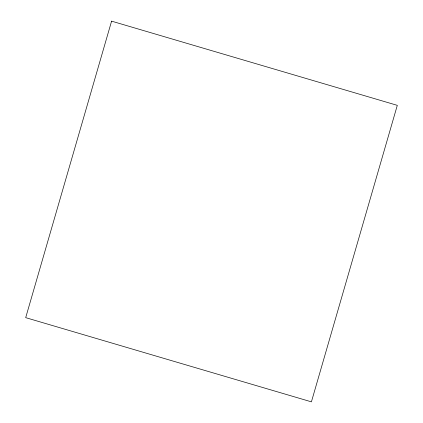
<?xml version="1.0" encoding="UTF-8"?>
<svg xmlns="http://www.w3.org/2000/svg" width="423" height="423" viewBox="0 0 423 423"><rect width="100%" height="100%" fill="white"/><g stroke="black" fill="none" stroke-linecap="round" stroke-linejoin="round"><path stroke-width="0.63" d="M111.587 21.15L25.697 317.652L311.413 401.85L397.303 105.348L111.587 21.15"/></g></svg>
